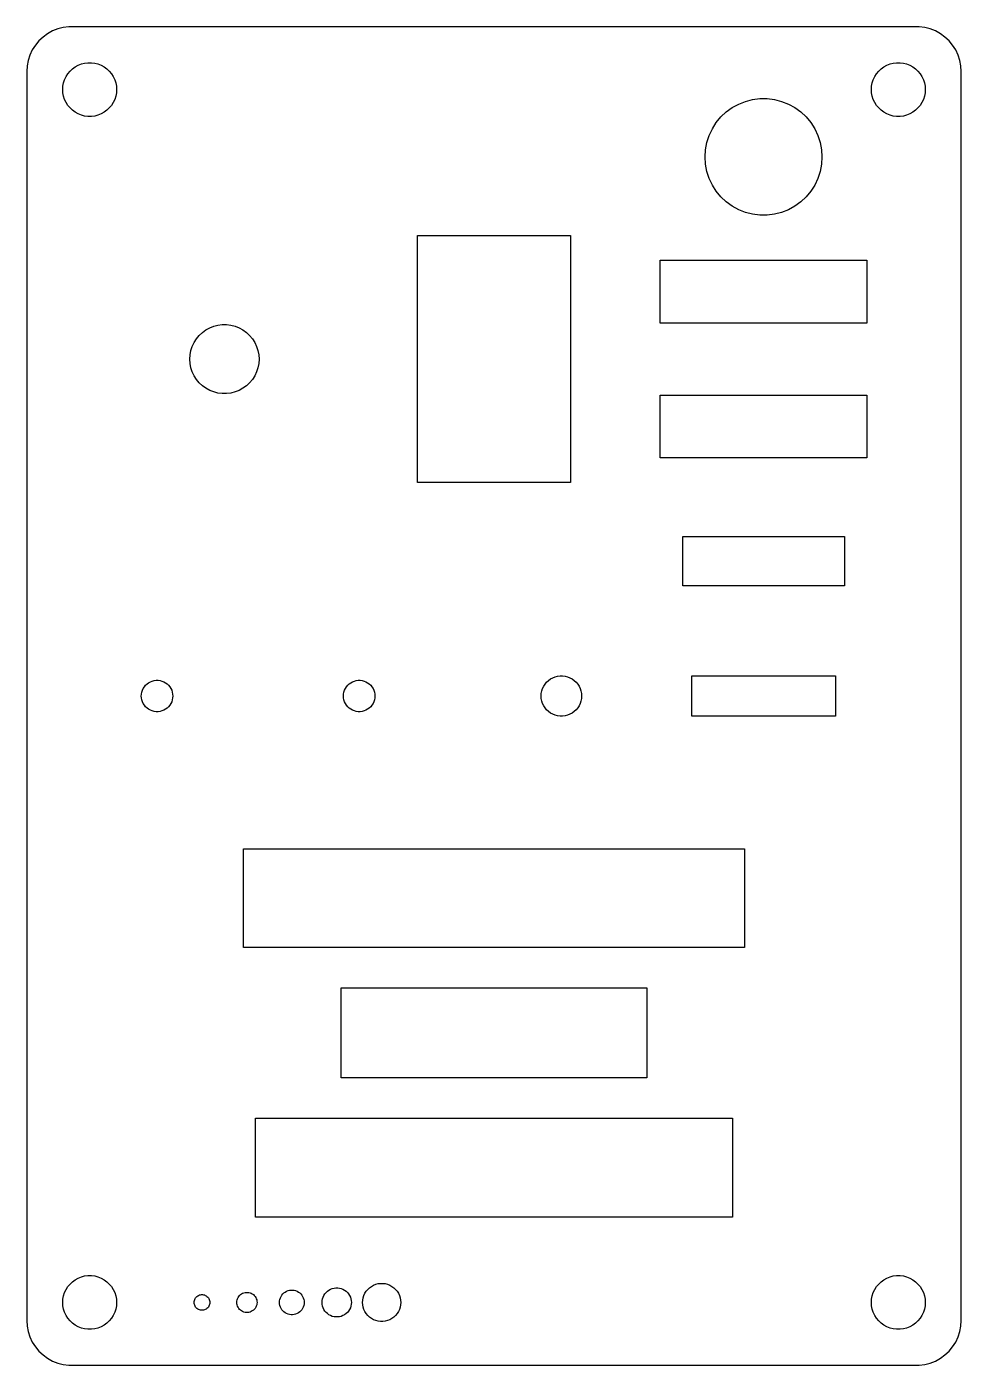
# Model space of a CAD drawing. Header units: metres. Extents: x -52 to 52, y -74 to 3413.
# Drawn here: x -52 to 52, y 2787.5 to 2936.5 of the extents above; entities that cross this region are included whole.
import ezdxf

# ---------------------------------------------------------------- set-up
doc = ezdxf.new("R2010")
doc.units = ezdxf.units.M

msp = doc.modelspace()

# ---------------------------------------------------------------- linework, layer by layer
for p, q in [((-47.9369, 2936.41), (-48.5451, 2936.26)), ((-47.3139, 2936.49), (-47.9369, 2936.41)), ((47.3139, 2936.49), (-47.3139, 2936.49)), ((47.9369, 2936.41), (47.3139, 2936.49)), ((48.5451, 2936.26), (47.9369, 2936.41)), ((-50.6448, 2934.92), (-51.0451, 2934.44)), ((-50.1871, 2935.35), (-50.6448, 2934.92)), ((-49.6791, 2935.72), (-50.1871, 2935.35)), ((-49.1289, 2936.02), (-49.6791, 2935.72)), ((-48.5451, 2936.26), (-49.1289, 2936.02)), ((49.1289, 2936.02), (48.5451, 2936.26)), ((49.6791, 2935.72), (49.1289, 2936.02)), ((50.1871, 2935.35), (49.6791, 2935.72)), ((50.6448, 2934.92), (50.1871, 2935.35)), ((51.0451, 2934.44), (50.6448, 2934.92)), ((-51.3815, 2933.91), (-51.6489, 2933.34)), ((-51.0451, 2934.44), (-51.3815, 2933.91)), ((51.3815, 2933.91), (51.0451, 2934.44)), ((51.6489, 2933.34), (51.3815, 2933.91)), ((-51.9606, 2932.13), (-52, 2931.5)), ((-51.8429, 2932.74), (-51.9606, 2932.13)), ((-51.6489, 2933.34), (-51.8429, 2932.74)), ((-46.9123, 2931.81), (-46.6075, 2932.03)), ((-46.6075, 2932.03), (-46.2773, 2932.21)), ((-46.2773, 2932.21), (-45.927, 2932.35)), ((-45.927, 2932.35), (-45.5621, 2932.45)), ((-45.5621, 2932.45), (-45.1884, 2932.49)), ((-45.1884, 2932.49), (-44.8116, 2932.49)), ((-44.8116, 2932.49), (-44.4379, 2932.45)), ((-44.4379, 2932.45), (-44.0729, 2932.35)), ((-44.0729, 2932.35), (-43.7227, 2932.21)), ((-43.7227, 2932.21), (-43.3925, 2932.03)), ((-43.3925, 2932.03), (-43.0877, 2931.81)), ((43.0877, 2931.81), (43.3925, 2932.03)), ((43.3925, 2932.03), (43.7227, 2932.21)), ((43.7227, 2932.21), (44.0729, 2932.35)), ((44.0729, 2932.35), (44.4379, 2932.45)), ((44.4379, 2932.45), (44.8116, 2932.49)), ((44.8116, 2932.49), (45.1884, 2932.49)), ((45.1884, 2932.49), (45.5621, 2932.45)), ((45.5621, 2932.45), (45.927, 2932.35)), ((45.927, 2932.35), (46.2773, 2932.21)), ((46.2773, 2932.21), (46.6075, 2932.03)), ((46.6075, 2932.03), (46.9123, 2931.81)), ((51.8429, 2932.74), (51.6489, 2933.34)), ((51.9606, 2932.13), (51.8429, 2932.74)), ((52, 2931.5), (51.9606, 2932.13)), ((-52, 2931.5), (-52, 2792.5)), ((-47.9057, 2930.25), (-47.7893, 2930.6)), ((-47.7893, 2930.6), (-47.6289, 2930.95)), ((-47.6289, 2930.95), (-47.427, 2931.26)), ((-47.427, 2931.26), (-47.1869, 2931.55)), ((-47.1869, 2931.55), (-46.9123, 2931.81)), ((-43.0877, 2931.81), (-42.8131, 2931.55)), ((-42.8131, 2931.55), (-42.5729, 2931.26)), ((-42.5729, 2931.26), (-42.3711, 2930.95)), ((-42.3711, 2930.95), (-42.2107, 2930.6)), ((-42.2107, 2930.6), (-42.0942, 2930.25)), ((42.0942, 2930.25), (42.2107, 2930.6)), ((42.2107, 2930.6), (42.3711, 2930.95)), ((42.3711, 2930.95), (42.5729, 2931.26)), ((42.5729, 2931.26), (42.8131, 2931.55)), ((42.8131, 2931.55), (43.0877, 2931.81)), ((46.9123, 2931.81), (47.1869, 2931.55)), ((47.1869, 2931.55), (47.427, 2931.26)), ((47.427, 2931.26), (47.6289, 2930.95)), ((47.6289, 2930.95), (47.7893, 2930.6)), ((47.7893, 2930.6), (47.9057, 2930.25)), ((52, 2792.5), (52, 2931.5)), ((-48, 2929.5), (-47.9763, 2929.88)), ((-47.9763, 2929.12), (-48, 2929.5)), ((-47.9763, 2929.88), (-47.9057, 2930.25)), ((-47.9057, 2928.75), (-47.9763, 2929.12)), ((-42.0942, 2930.25), (-42.0237, 2929.88)), ((-42.0237, 2929.12), (-42.0942, 2928.75)), ((-42.0237, 2929.88), (-42, 2929.5)), ((-42, 2929.5), (-42.0237, 2929.12)), ((42, 2929.5), (42.0237, 2929.88)), ((42.0237, 2929.12), (42, 2929.5)), ((42.0237, 2929.88), (42.0942, 2930.25)), ((42.0942, 2928.75), (42.0237, 2929.12)), ((47.9057, 2930.25), (47.9763, 2929.88)), ((47.9763, 2929.12), (47.9057, 2928.75)), ((47.9763, 2929.88), (48, 2929.5)), ((48, 2929.5), (47.9763, 2929.12)), ((-47.7893, 2928.4), (-47.9057, 2928.75)), ((-47.6289, 2928.05), (-47.7893, 2928.4)), ((-47.427, 2927.74), (-47.6289, 2928.05)), ((-47.1869, 2927.45), (-47.427, 2927.74)), ((-42.5729, 2927.74), (-42.8131, 2927.45)), ((-42.3711, 2928.05), (-42.5729, 2927.74)), ((-42.2107, 2928.4), (-42.3711, 2928.05)), ((-42.0942, 2928.75), (-42.2107, 2928.4)), ((25.8567, 2927.01), (26.5171, 2927.49)), ((26.5171, 2927.49), (27.2324, 2927.88)), ((27.2324, 2927.88), (27.9914, 2928.18)), ((27.9914, 2928.18), (28.782, 2928.38)), ((28.782, 2928.38), (29.5919, 2928.49)), ((29.5919, 2928.49), (30.4081, 2928.49)), ((30.4081, 2928.49), (31.218, 2928.38)), ((31.218, 2928.38), (32.0086, 2928.18)), ((32.0086, 2928.18), (32.7676, 2927.88)), ((32.7676, 2927.88), (33.4829, 2927.49)), ((33.4829, 2927.49), (34.1432, 2927.01)), ((42.2107, 2928.4), (42.0942, 2928.75)), ((42.3711, 2928.05), (42.2107, 2928.4)), ((42.5729, 2927.74), (42.3711, 2928.05)), ((42.8131, 2927.45), (42.5729, 2927.74)), ((47.427, 2927.74), (47.1869, 2927.45)), ((47.6289, 2928.05), (47.427, 2927.74)), ((47.7893, 2928.4), (47.6289, 2928.05)), ((47.9057, 2928.75), (47.7893, 2928.4)), ((-46.9123, 2927.19), (-47.1869, 2927.45)), ((-46.6075, 2926.97), (-46.9123, 2927.19)), ((-46.2773, 2926.79), (-46.6075, 2926.97)), ((-45.927, 2926.65), (-46.2773, 2926.79)), ((-45.5621, 2926.55), (-45.927, 2926.65)), ((-45.1884, 2926.51), (-45.5621, 2926.55)), ((-44.8116, 2926.51), (-45.1884, 2926.51)), ((-44.4379, 2926.55), (-44.8116, 2926.51)), ((-44.0729, 2926.65), (-44.4379, 2926.55)), ((-43.7227, 2926.79), (-44.0729, 2926.65)), ((-43.3925, 2926.97), (-43.7227, 2926.79)), ((-43.0877, 2927.19), (-43.3925, 2926.97)), ((-42.8131, 2927.45), (-43.0877, 2927.19)), ((24.7414, 2925.82), (25.2617, 2926.45)), ((25.2617, 2926.45), (25.8567, 2927.01)), ((34.1432, 2927.01), (34.7383, 2926.45)), ((34.7383, 2926.45), (35.2586, 2925.82)), ((43.0877, 2927.19), (42.8131, 2927.45)), ((43.3925, 2926.97), (43.0877, 2927.19)), ((43.7227, 2926.79), (43.3925, 2926.97)), ((44.0729, 2926.65), (43.7227, 2926.79)), ((44.4379, 2926.55), (44.0729, 2926.65)), ((44.8116, 2926.51), (44.4379, 2926.55)), ((45.1884, 2926.51), (44.8116, 2926.51)), ((45.5621, 2926.55), (45.1884, 2926.51)), ((45.927, 2926.65), (45.5621, 2926.55)), ((46.2773, 2926.79), (45.927, 2926.65)), ((46.6075, 2926.97), (46.2773, 2926.79)), ((46.9123, 2927.19), (46.6075, 2926.97)), ((47.1869, 2927.45), (46.9123, 2927.19)), ((23.9565, 2924.39), (24.304, 2925.13)), ((24.304, 2925.13), (24.7414, 2925.82)), ((35.2586, 2925.82), (35.696, 2925.13)), ((35.696, 2925.13), (36.0435, 2924.39)), ((23.5513, 2922.81), (23.7042, 2923.62)), ((23.7042, 2923.62), (23.9565, 2924.39)), ((36.0435, 2924.39), (36.2958, 2923.62)), ((36.2958, 2923.62), (36.4487, 2922.81)), ((23.5, 2922), (23.5513, 2922.81)), ((23.5513, 2921.19), (23.5, 2922)), ((36.4487, 2922.81), (36.5, 2922)), ((36.5, 2922), (36.4487, 2921.19)), ((23.7042, 2920.38), (23.5513, 2921.19)), ((23.9565, 2919.61), (23.7042, 2920.38)), ((36.2958, 2920.38), (36.0435, 2919.61)), ((36.4487, 2921.19), (36.2958, 2920.38)), ((24.304, 2918.87), (23.9565, 2919.61)), ((24.7414, 2918.18), (24.304, 2918.87)), ((35.696, 2918.87), (35.2586, 2918.18)), ((36.0435, 2919.61), (35.696, 2918.87)), ((25.2617, 2917.55), (24.7414, 2918.18)), ((25.8567, 2916.99), (25.2617, 2917.55)), ((34.7383, 2917.55), (34.1432, 2916.99)), ((35.2586, 2918.18), (34.7383, 2917.55)), ((26.5171, 2916.51), (25.8567, 2916.99)), ((27.2324, 2916.12), (26.5171, 2916.51)), ((27.9914, 2915.82), (27.2324, 2916.12)), ((28.782, 2915.62), (27.9914, 2915.82)), ((29.5919, 2915.51), (28.782, 2915.62)), ((31.218, 2915.62), (30.4081, 2915.51)), ((32.0086, 2915.82), (31.218, 2915.62)), ((32.7676, 2916.12), (32.0086, 2915.82)), ((33.4829, 2916.51), (32.7676, 2916.12)), ((34.1432, 2916.99), (33.4829, 2916.51)), ((30.4081, 2915.51), (29.5919, 2915.51)), ((-8.5, 2885.75), (-8.5, 2913.25)), ((-8.5, 2913.25), (8.5, 2913.25)), ((8.5, 2913.25), (8.5, 2885.75)), ((18.5, 2903.5), (18.5, 2910.5)), ((18.5, 2910.5), (41.5, 2910.5)), ((41.5, 2910.5), (41.5, 2903.5)), ((-33.1147, 2901.76), (-32.8065, 2902.14)), ((-32.8065, 2902.14), (-32.4541, 2902.47)), ((-32.4541, 2902.47), (-32.0629, 2902.75)), ((-32.0629, 2902.75), (-31.6392, 2902.98)), ((-31.6392, 2902.98), (-31.1897, 2903.16)), ((-31.1897, 2903.16), (-30.7214, 2903.28)), ((-30.7214, 2903.28), (-30.2417, 2903.34)), ((-30.2417, 2903.34), (-29.7583, 2903.34)), ((-29.7583, 2903.34), (-29.2786, 2903.28)), ((-29.2786, 2903.28), (-28.8103, 2903.16)), ((-28.8103, 2903.16), (-28.3607, 2902.98)), ((-28.3607, 2902.98), (-27.9371, 2902.75)), ((-27.9371, 2902.75), (-27.5459, 2902.47)), ((-27.5459, 2902.47), (-27.1935, 2902.14)), ((-27.1935, 2902.14), (-26.8853, 2901.76)), ((41.5, 2903.5), (18.5, 2903.5)), ((-33.729, 2900.46), (-33.5796, 2900.92)), ((-33.5796, 2900.92), (-33.3738, 2901.35)), ((-33.3738, 2901.35), (-33.1147, 2901.76)), ((-26.8853, 2901.76), (-26.6262, 2901.35)), ((-26.6262, 2901.35), (-26.4203, 2900.92)), ((-26.4203, 2900.92), (-26.271, 2900.46)), ((-33.85, 2899.5), (-33.8196, 2899.98)), ((-33.8196, 2899.02), (-33.85, 2899.5)), ((-33.8196, 2899.98), (-33.729, 2900.46)), ((-26.271, 2900.46), (-26.1804, 2899.98)), ((-26.1804, 2899.98), (-26.15, 2899.5)), ((-26.15, 2899.5), (-26.1804, 2899.02)), ((-33.729, 2898.54), (-33.8196, 2899.02)), ((-33.5796, 2898.08), (-33.729, 2898.54)), ((-33.3738, 2897.65), (-33.5796, 2898.08)), ((-26.4203, 2898.08), (-26.6262, 2897.65)), ((-26.271, 2898.54), (-26.4203, 2898.08)), ((-26.1804, 2899.02), (-26.271, 2898.54)), ((-33.1147, 2897.24), (-33.3738, 2897.65)), ((-32.8065, 2896.86), (-33.1147, 2897.24)), ((-32.4541, 2896.53), (-32.8065, 2896.86)), ((-32.0629, 2896.25), (-32.4541, 2896.53)), ((-31.6392, 2896.02), (-32.0629, 2896.25)), ((-27.9371, 2896.25), (-28.3607, 2896.02)), ((-27.5459, 2896.53), (-27.9371, 2896.25)), ((-27.1935, 2896.86), (-27.5459, 2896.53)), ((-26.8853, 2897.24), (-27.1935, 2896.86)), ((-26.6262, 2897.65), (-26.8853, 2897.24)), ((-31.1897, 2895.84), (-31.6392, 2896.02)), ((-30.7214, 2895.72), (-31.1897, 2895.84)), ((-30.2417, 2895.66), (-30.7214, 2895.72)), ((-29.7583, 2895.66), (-30.2417, 2895.66)), ((-29.2786, 2895.72), (-29.7583, 2895.66)), ((-28.8103, 2895.84), (-29.2786, 2895.72)), ((-28.3607, 2896.02), (-28.8103, 2895.84)), ((18.5, 2888.5), (18.5, 2895.5)), ((18.5, 2895.5), (41.5, 2895.5)), ((41.5, 2895.5), (41.5, 2888.5)), ((41.5, 2888.5), (18.5, 2888.5)), ((8.5, 2885.75), (-8.5, 2885.75)), ((21, 2874.25), (21, 2879.75)), ((21, 2879.75), (39, 2879.75)), ((39, 2879.75), (39, 2874.25)), ((39, 2874.25), (21, 2874.25)), ((-38.6155, 2863.35), (-38.4377, 2863.48)), ((-38.4377, 2863.48), (-38.2451, 2863.58)), ((-38.2451, 2863.58), (-38.0408, 2863.66)), ((-38.0408, 2863.66), (-37.8279, 2863.72)), ((-37.8279, 2863.72), (-37.6099, 2863.75)), ((-37.6099, 2863.75), (-37.3901, 2863.75)), ((-37.3901, 2863.75), (-37.1721, 2863.72)), ((-37.1721, 2863.72), (-36.9592, 2863.66)), ((-36.9592, 2863.66), (-36.7549, 2863.58)), ((-36.7549, 2863.58), (-36.5623, 2863.48)), ((-36.5623, 2863.48), (-36.3845, 2863.35)), ((-16.1155, 2863.35), (-15.9377, 2863.48)), ((-15.9377, 2863.48), (-15.7451, 2863.58)), ((-15.7451, 2863.58), (-15.5408, 2863.66)), ((-15.5408, 2863.66), (-15.3279, 2863.72)), ((-15.3279, 2863.72), (-15.1099, 2863.75)), ((-15.1099, 2863.75), (-14.8901, 2863.75)), ((-14.8901, 2863.75), (-14.6721, 2863.72)), ((-14.6721, 2863.72), (-14.4592, 2863.66)), ((-14.4592, 2863.66), (-14.2549, 2863.58)), ((-14.2549, 2863.58), (-14.0623, 2863.48)), ((-14.0623, 2863.48), (-13.8845, 2863.35)), ((5.6797, 2863.32), (5.85982, 2863.54)), ((5.85982, 2863.54), (6.0658, 2863.73)), ((6.0658, 2863.73), (6.29439, 2863.9)), ((6.29439, 2863.9), (6.54199, 2864.04)), ((6.54199, 2864.04), (6.8047, 2864.14)), ((6.8047, 2864.14), (7.07838, 2864.21)), ((7.07838, 2864.21), (7.35872, 2864.25)), ((7.35872, 2864.25), (7.64127, 2864.25)), ((7.64127, 2864.25), (7.9216, 2864.21)), ((7.9216, 2864.21), (8.19528, 2864.14)), ((8.19528, 2864.14), (8.45799, 2864.04)), ((8.45799, 2864.04), (8.7056, 2863.9)), ((8.7056, 2863.9), (8.93419, 2863.73)), ((8.93419, 2863.73), (9.14017, 2863.54)), ((9.14017, 2863.54), (9.32028, 2863.32)), ((22, 2859.75), (22, 2864.25)), ((22, 2864.25), (38, 2864.25)), ((38, 2864.25), (38, 2859.75)), ((-39.25, 2862), (-39.2362, 2862.22)), ((-39.2362, 2861.78), (-39.25, 2862)), ((-39.2362, 2862.22), (-39.195, 2862.44)), ((-39.195, 2862.44), (-39.1271, 2862.64)), ((-39.1271, 2862.64), (-39.0335, 2862.84)), ((-39.0335, 2862.84), (-38.9158, 2863.03)), ((-38.9158, 2863.03), (-38.7757, 2863.2)), ((-38.7757, 2863.2), (-38.6155, 2863.35)), ((-36.3845, 2863.35), (-36.2243, 2863.2)), ((-36.2243, 2863.2), (-36.0842, 2863.03)), ((-36.0842, 2863.03), (-35.9665, 2862.84)), ((-35.9665, 2862.84), (-35.8729, 2862.64)), ((-35.8729, 2862.64), (-35.805, 2862.44)), ((-35.805, 2862.44), (-35.7638, 2862.22)), ((-35.7638, 2862.22), (-35.75, 2862)), ((-35.75, 2862), (-35.7638, 2861.78)), ((-16.75, 2862), (-16.7362, 2862.22)), ((-16.7362, 2861.78), (-16.75, 2862)), ((-16.7362, 2862.22), (-16.695, 2862.44)), ((-16.695, 2862.44), (-16.6271, 2862.64)), ((-16.6271, 2862.64), (-16.5335, 2862.84)), ((-16.5335, 2862.84), (-16.4158, 2863.03)), ((-16.4158, 2863.03), (-16.2757, 2863.2)), ((-16.2757, 2863.2), (-16.1155, 2863.35)), ((-13.8845, 2863.35), (-13.7243, 2863.2)), ((-13.7243, 2863.2), (-13.5842, 2863.03)), ((-13.5842, 2863.03), (-13.4665, 2862.84)), ((-13.4665, 2862.84), (-13.3729, 2862.64)), ((-13.3729, 2862.64), (-13.305, 2862.44)), ((-13.305, 2862.44), (-13.2638, 2862.22)), ((-13.2638, 2862.22), (-13.25, 2862)), ((-13.25, 2862), (-13.2638, 2861.78)), ((5.25, 2862), (5.26773, 2862.28)), ((5.26773, 2861.72), (5.25, 2862)), ((5.26773, 2862.28), (5.32068, 2862.56)), ((5.32068, 2862.56), (5.40799, 2862.83)), ((5.40799, 2862.83), (5.52831, 2863.08)), ((5.52831, 2863.08), (5.6797, 2863.32)), ((9.32028, 2863.32), (9.47168, 2863.08)), ((9.47168, 2863.08), (9.592, 2862.83)), ((9.592, 2862.83), (9.67931, 2862.56)), ((9.67931, 2862.56), (9.73225, 2862.28)), ((9.73225, 2862.28), (9.75, 2862)), ((9.75, 2862), (9.73225, 2861.72)), ((-39.195, 2861.56), (-39.2362, 2861.78)), ((-39.1271, 2861.36), (-39.195, 2861.56)), ((-39.0335, 2861.16), (-39.1271, 2861.36)), ((-38.9158, 2860.97), (-39.0335, 2861.16)), ((-38.7757, 2860.8), (-38.9158, 2860.97)), ((-38.6155, 2860.65), (-38.7757, 2860.8)), ((-38.4377, 2860.52), (-38.6155, 2860.65)), ((-38.2451, 2860.42), (-38.4377, 2860.52)), ((-38.0408, 2860.34), (-38.2451, 2860.42)), ((-36.7549, 2860.42), (-36.9592, 2860.34)), ((-36.5623, 2860.52), (-36.7549, 2860.42)), ((-36.3845, 2860.65), (-36.5623, 2860.52)), ((-36.2243, 2860.8), (-36.3845, 2860.65)), ((-36.0842, 2860.97), (-36.2243, 2860.8)), ((-35.9665, 2861.16), (-36.0842, 2860.97)), ((-35.8729, 2861.36), (-35.9665, 2861.16)), ((-35.805, 2861.56), (-35.8729, 2861.36)), ((-35.7638, 2861.78), (-35.805, 2861.56)), ((-16.695, 2861.56), (-16.7362, 2861.78)), ((-16.6271, 2861.36), (-16.695, 2861.56)), ((-16.5335, 2861.16), (-16.6271, 2861.36)), ((-16.4158, 2860.97), (-16.5335, 2861.16)), ((-16.2757, 2860.8), (-16.4158, 2860.97)), ((-16.1155, 2860.65), (-16.2757, 2860.8)), ((-15.9377, 2860.52), (-16.1155, 2860.65)), ((-15.7451, 2860.42), (-15.9377, 2860.52)), ((-15.5408, 2860.34), (-15.7451, 2860.42)), ((-14.2549, 2860.42), (-14.4592, 2860.34)), ((-14.0623, 2860.52), (-14.2549, 2860.42)), ((-13.8845, 2860.65), (-14.0623, 2860.52)), ((-13.7243, 2860.8), (-13.8845, 2860.65)), ((-13.5842, 2860.97), (-13.7243, 2860.8)), ((-13.4665, 2861.16), (-13.5842, 2860.97)), ((-13.3729, 2861.36), (-13.4665, 2861.16)), ((-13.305, 2861.56), (-13.3729, 2861.36)), ((-13.2638, 2861.78), (-13.305, 2861.56)), ((5.32068, 2861.44), (5.26773, 2861.72)), ((5.40799, 2861.17), (5.32068, 2861.44)), ((5.52831, 2860.92), (5.40799, 2861.17)), ((5.6797, 2860.68), (5.52831, 2860.92)), ((5.85982, 2860.46), (5.6797, 2860.68)), ((6.0658, 2860.27), (5.85982, 2860.46)), ((9.14017, 2860.46), (8.93419, 2860.27)), ((9.32028, 2860.68), (9.14017, 2860.46)), ((9.47168, 2860.92), (9.32028, 2860.68)), ((9.592, 2861.17), (9.47168, 2860.92)), ((9.67931, 2861.44), (9.592, 2861.17)), ((9.73225, 2861.72), (9.67931, 2861.44)), ((-37.8279, 2860.28), (-38.0408, 2860.34)), ((-37.6099, 2860.25), (-37.8279, 2860.28)), ((-37.3901, 2860.25), (-37.6099, 2860.25)), ((-37.1721, 2860.28), (-37.3901, 2860.25)), ((-36.9592, 2860.34), (-37.1721, 2860.28)), ((-15.3279, 2860.28), (-15.5408, 2860.34)), ((-15.1099, 2860.25), (-15.3279, 2860.28)), ((-14.8901, 2860.25), (-15.1099, 2860.25)), ((-14.6721, 2860.28), (-14.8901, 2860.25)), ((-14.4592, 2860.34), (-14.6721, 2860.28)), ((6.29439, 2860.1), (6.0658, 2860.27)), ((6.54199, 2859.96), (6.29439, 2860.1)), ((6.8047, 2859.86), (6.54199, 2859.96)), ((7.07838, 2859.79), (6.8047, 2859.86)), ((7.35872, 2859.75), (7.07838, 2859.79)), ((7.64127, 2859.75), (7.35872, 2859.75)), ((7.9216, 2859.79), (7.64127, 2859.75)), ((8.19528, 2859.86), (7.9216, 2859.79)), ((8.45799, 2859.96), (8.19528, 2859.86)), ((8.7056, 2860.1), (8.45799, 2859.96)), ((8.93419, 2860.27), (8.7056, 2860.1)), ((38, 2859.75), (22, 2859.75)), ((-27.8889, 2834), (-27.8889, 2845)), ((-27.8889, 2845), (27.8889, 2845)), ((27.8889, 2845), (27.8889, 2834)), ((27.8889, 2834), (-27.8889, 2834)), ((-17, 2819.5), (-17, 2829.5)), ((-17, 2829.5), (17, 2829.5)), ((17, 2829.5), (17, 2819.5)), ((17, 2819.5), (-17, 2819.5)), ((-26.55, 2804), (-26.55, 2815)), ((-26.55, 2815), (26.55, 2815)), ((26.55, 2815), (26.55, 2804)), ((26.55, 2804), (-26.55, 2804)), ((-47.427, 2796.26), (-47.1869, 2796.55)), ((-47.1869, 2796.55), (-46.9123, 2796.81)), ((-46.9123, 2796.81), (-46.6075, 2797.03)), ((-46.6075, 2797.03), (-46.2773, 2797.21)), ((-46.2773, 2797.21), (-45.927, 2797.35)), ((-45.927, 2797.35), (-45.5621, 2797.45)), ((-45.5621, 2797.45), (-45.1884, 2797.49)), ((-45.1884, 2797.49), (-44.8116, 2797.49)), ((-44.8116, 2797.49), (-44.4379, 2797.45)), ((-44.4379, 2797.45), (-44.0729, 2797.35)), ((-44.0729, 2797.35), (-43.7227, 2797.21)), ((-43.7227, 2797.21), (-43.3925, 2797.03)), ((-43.3925, 2797.03), (-43.0877, 2796.81)), ((-43.0877, 2796.81), (-42.8131, 2796.55)), ((-42.8131, 2796.55), (-42.5729, 2796.26)), ((-13.6386, 2796.29), (-13.4048, 2796.42)), ((-13.4048, 2796.42), (-13.1566, 2796.52)), ((-13.1566, 2796.52), (-12.8982, 2796.59)), ((-12.8982, 2796.59), (-12.6334, 2796.62)), ((-12.6334, 2796.62), (-12.3666, 2796.62)), ((-12.3666, 2796.62), (-12.1018, 2796.59)), ((-12.1018, 2796.59), (-11.8433, 2796.52)), ((-11.8433, 2796.52), (-11.5952, 2796.42)), ((-11.5952, 2796.42), (-11.3614, 2796.29)), ((42.5729, 2796.26), (42.8131, 2796.55)), ((42.8131, 2796.55), (43.0877, 2796.81)), ((43.0877, 2796.81), (43.3925, 2797.03)), ((43.3925, 2797.03), (43.7227, 2797.21)), ((43.7227, 2797.21), (44.0729, 2797.35)), ((44.0729, 2797.35), (44.4379, 2797.45)), ((44.4379, 2797.45), (44.8116, 2797.49)), ((44.8116, 2797.49), (45.1884, 2797.49)), ((45.1884, 2797.49), (45.5621, 2797.45)), ((45.5621, 2797.45), (45.927, 2797.35)), ((45.927, 2797.35), (46.2773, 2797.21)), ((46.2773, 2797.21), (46.6075, 2797.03)), ((46.6075, 2797.03), (46.9123, 2796.81)), ((46.9123, 2796.81), (47.1869, 2796.55)), ((47.1869, 2796.55), (47.427, 2796.26)), ((-48, 2794.5), (-47.9763, 2794.88)), ((-47.9763, 2794.88), (-47.9057, 2795.25)), ((-47.9057, 2795.25), (-47.7893, 2795.6)), ((-47.7893, 2795.6), (-47.6289, 2795.95)), ((-47.6289, 2795.95), (-47.427, 2796.26)), ((-42.5729, 2796.26), (-42.3711, 2795.95)), ((-42.3711, 2795.95), (-42.2107, 2795.6)), ((-42.2107, 2795.6), (-42.0942, 2795.25)), ((-42.0942, 2795.25), (-42.0237, 2794.88)), ((-42.0237, 2794.88), (-42, 2794.5)), ((-33.3136, 2794.82), (-33.2668, 2794.92)), ((-33.2668, 2794.92), (-33.2079, 2795.01)), ((-33.2079, 2795.01), (-33.1378, 2795.1)), ((-33.1378, 2795.1), (-33.0577, 2795.17)), ((-33.0577, 2795.17), (-32.9688, 2795.24)), ((-32.9688, 2795.24), (-32.8726, 2795.29)), ((-32.8726, 2795.29), (-32.7704, 2795.33)), ((-32.7704, 2795.33), (-32.664, 2795.36)), ((-32.664, 2795.36), (-32.5549, 2795.37)), ((-32.5549, 2795.37), (-32.4451, 2795.37)), ((-32.4451, 2795.37), (-32.336, 2795.36)), ((-32.336, 2795.36), (-32.2296, 2795.33)), ((-32.2296, 2795.33), (-32.1274, 2795.29)), ((-32.1274, 2795.29), (-32.0311, 2795.24)), ((-32.0311, 2795.24), (-31.9422, 2795.17)), ((-31.9422, 2795.17), (-31.8622, 2795.1)), ((-31.8622, 2795.1), (-31.7921, 2795.01)), ((-31.7921, 2795.01), (-31.7332, 2794.92)), ((-31.7332, 2794.92), (-31.6864, 2794.82)), ((-28.5896, 2794.78), (-28.546, 2794.91)), ((-28.546, 2794.91), (-28.4858, 2795.04)), ((-28.4858, 2795.04), (-28.4101, 2795.16)), ((-28.4101, 2795.16), (-28.3201, 2795.27)), ((-28.3201, 2795.27), (-28.2171, 2795.37)), ((-28.2171, 2795.37), (-28.1028, 2795.45)), ((-28.1028, 2795.45), (-27.979, 2795.52)), ((-27.979, 2795.52), (-27.8476, 2795.57)), ((-27.8476, 2795.57), (-27.7108, 2795.61)), ((-27.7108, 2795.61), (-27.5706, 2795.62)), ((-27.5706, 2795.62), (-27.4294, 2795.62)), ((-27.4294, 2795.62), (-27.2892, 2795.61)), ((-27.2892, 2795.61), (-27.1523, 2795.57)), ((-27.1523, 2795.57), (-27.021, 2795.52)), ((-27.021, 2795.52), (-26.8972, 2795.45)), ((-26.8972, 2795.45), (-26.7829, 2795.37)), ((-26.7829, 2795.37), (-26.6799, 2795.27)), ((-26.6799, 2795.27), (-26.5898, 2795.16)), ((-26.5898, 2795.16), (-26.5141, 2795.04)), ((-26.5141, 2795.04), (-26.454, 2794.91)), ((-26.454, 2794.91), (-26.4103, 2794.78)), ((-23.8318, 2794.84), (-23.7784, 2795.01)), ((-23.7784, 2795.01), (-23.7049, 2795.16)), ((-23.7049, 2795.16), (-23.6124, 2795.31)), ((-23.6124, 2795.31), (-23.5023, 2795.44)), ((-23.5023, 2795.44), (-23.3764, 2795.56)), ((-23.3764, 2795.56), (-23.2368, 2795.66)), ((-23.2368, 2795.66), (-23.0854, 2795.74)), ((-23.0854, 2795.74), (-22.9249, 2795.81)), ((-22.9249, 2795.81), (-22.7576, 2795.85)), ((-22.7576, 2795.85), (-22.5863, 2795.87)), ((-22.5863, 2795.87), (-22.4137, 2795.87)), ((-22.4137, 2795.87), (-22.2423, 2795.85)), ((-22.2423, 2795.85), (-22.0751, 2795.81)), ((-22.0751, 2795.81), (-21.9146, 2795.74)), ((-21.9146, 2795.74), (-21.7632, 2795.66)), ((-21.7632, 2795.66), (-21.6235, 2795.56)), ((-21.6235, 2795.56), (-21.4977, 2795.44)), ((-21.4977, 2795.44), (-21.3876, 2795.31)), ((-21.3876, 2795.31), (-21.2951, 2795.16)), ((-21.2951, 2795.16), (-21.2216, 2795.01)), ((-21.2216, 2795.01), (-21.1682, 2794.84)), ((-19.1122, 2794.7), (-19.0739, 2794.9)), ((-19.0739, 2794.9), (-19.0109, 2795.1)), ((-19.0109, 2795.1), (-18.924, 2795.28)), ((-18.924, 2795.28), (-18.8147, 2795.46)), ((-18.8147, 2795.46), (-18.6846, 2795.61)), ((-18.6846, 2795.61), (-18.5358, 2795.75)), ((-18.5358, 2795.75), (-18.3707, 2795.87)), ((-18.3707, 2795.87), (-18.1919, 2795.97)), ((-18.1919, 2795.97), (-18.0022, 2796.05)), ((-18.0022, 2796.05), (-17.8045, 2796.1)), ((-17.8045, 2796.1), (-17.602, 2796.12)), ((-17.602, 2796.12), (-17.398, 2796.12)), ((-17.398, 2796.12), (-17.1955, 2796.1)), ((-17.1955, 2796.1), (-16.9978, 2796.05)), ((-16.9978, 2796.05), (-16.8081, 2795.97)), ((-16.8081, 2795.97), (-16.6293, 2795.87)), ((-16.6293, 2795.87), (-16.4642, 2795.75)), ((-16.4642, 2795.75), (-16.3154, 2795.61)), ((-16.3154, 2795.61), (-16.1853, 2795.46)), ((-16.1853, 2795.46), (-16.076, 2795.28)), ((-16.076, 2795.28), (-15.9891, 2795.1)), ((-15.9891, 2795.1), (-15.926, 2794.9)), ((-15.926, 2794.9), (-15.8878, 2794.7)), ((-14.6082, 2794.77), (-14.5582, 2795.03)), ((-14.5582, 2795.03), (-14.4758, 2795.28)), ((-14.4758, 2795.28), (-14.3621, 2795.52)), ((-14.3621, 2795.52), (-14.2191, 2795.75)), ((-14.2191, 2795.75), (-14.0491, 2795.95)), ((-14.0491, 2795.95), (-13.8545, 2796.14)), ((-13.8545, 2796.14), (-13.6386, 2796.29)), ((-11.3614, 2796.29), (-11.1455, 2796.14)), ((-11.1455, 2796.14), (-10.9509, 2795.95)), ((-10.9509, 2795.95), (-10.7808, 2795.75)), ((-10.7808, 2795.75), (-10.6378, 2795.52)), ((-10.6378, 2795.52), (-10.5242, 2795.28)), ((-10.5242, 2795.28), (-10.4418, 2795.03)), ((-10.4418, 2795.03), (-10.3918, 2794.77)), ((42, 2794.5), (42.0237, 2794.88)), ((42.0237, 2794.88), (42.0942, 2795.25)), ((42.0942, 2795.25), (42.2107, 2795.6)), ((42.2107, 2795.6), (42.3711, 2795.95)), ((42.3711, 2795.95), (42.5729, 2796.26)), ((47.427, 2796.26), (47.6289, 2795.95)), ((47.6289, 2795.95), (47.7893, 2795.6)), ((47.7893, 2795.6), (47.9057, 2795.25)), ((47.9057, 2795.25), (47.9763, 2794.88)), ((47.9763, 2794.88), (48, 2794.5)), ((-47.9763, 2794.12), (-48, 2794.5)), ((-47.9057, 2793.75), (-47.9763, 2794.12)), ((-47.7893, 2793.4), (-47.9057, 2793.75)), ((-47.6289, 2793.05), (-47.7893, 2793.4)), ((-42.2107, 2793.4), (-42.3711, 2793.05)), ((-42.0942, 2793.75), (-42.2107, 2793.4)), ((-42.0237, 2794.12), (-42.0942, 2793.75)), ((-42, 2794.5), (-42.0237, 2794.12)), ((-33.375, 2794.5), (-33.3681, 2794.61)), ((-33.3681, 2794.39), (-33.375, 2794.5)), ((-33.3681, 2794.61), (-33.3475, 2794.72)), ((-33.3475, 2794.28), (-33.3681, 2794.39)), ((-33.3475, 2794.72), (-33.3136, 2794.82)), ((-33.3136, 2794.18), (-33.3475, 2794.28)), ((-33.2668, 2794.08), (-33.3136, 2794.18)), ((-33.2079, 2793.99), (-33.2668, 2794.08)), ((-33.1378, 2793.9), (-33.2079, 2793.99)), ((-33.0577, 2793.83), (-33.1378, 2793.9)), ((-32.9688, 2793.76), (-33.0577, 2793.83)), ((-32.8726, 2793.71), (-32.9688, 2793.76)), ((-32.7704, 2793.67), (-32.8726, 2793.71)), ((-32.664, 2793.64), (-32.7704, 2793.67)), ((-32.5549, 2793.63), (-32.664, 2793.64)), ((-32.4451, 2793.63), (-32.5549, 2793.63)), ((-32.336, 2793.64), (-32.4451, 2793.63)), ((-32.2296, 2793.67), (-32.336, 2793.64)), ((-32.1274, 2793.71), (-32.2296, 2793.67)), ((-32.0311, 2793.76), (-32.1274, 2793.71)), ((-31.9422, 2793.83), (-32.0311, 2793.76)), ((-31.8622, 2793.9), (-31.9422, 2793.83)), ((-31.7921, 2793.99), (-31.8622, 2793.9)), ((-31.7332, 2794.08), (-31.7921, 2793.99)), ((-31.6864, 2794.18), (-31.7332, 2794.08)), ((-31.6864, 2794.82), (-31.6525, 2794.72)), ((-31.6525, 2794.28), (-31.6864, 2794.18)), ((-31.6525, 2794.72), (-31.6319, 2794.61)), ((-31.6319, 2794.39), (-31.6525, 2794.28)), ((-31.6319, 2794.61), (-31.625, 2794.5)), ((-31.625, 2794.5), (-31.6319, 2794.39)), ((-28.625, 2794.5), (-28.6161, 2794.64)), ((-28.6161, 2794.36), (-28.625, 2794.5)), ((-28.6161, 2794.64), (-28.5896, 2794.78)), ((-28.5896, 2794.22), (-28.6161, 2794.36)), ((-28.546, 2794.09), (-28.5896, 2794.22)), ((-28.4858, 2793.96), (-28.546, 2794.09)), ((-28.4101, 2793.84), (-28.4858, 2793.96)), ((-28.3201, 2793.73), (-28.4101, 2793.84)), ((-28.2171, 2793.63), (-28.3201, 2793.73)), ((-28.1028, 2793.55), (-28.2171, 2793.63)), ((-27.979, 2793.48), (-28.1028, 2793.55)), ((-27.8476, 2793.43), (-27.979, 2793.48)), ((-27.7108, 2793.39), (-27.8476, 2793.43)), ((-27.5706, 2793.38), (-27.7108, 2793.39)), ((-27.4294, 2793.38), (-27.5706, 2793.38)), ((-27.2892, 2793.39), (-27.4294, 2793.38)), ((-27.1523, 2793.43), (-27.2892, 2793.39)), ((-27.021, 2793.48), (-27.1523, 2793.43)), ((-26.8972, 2793.55), (-27.021, 2793.48)), ((-26.7829, 2793.63), (-26.8972, 2793.55)), ((-26.6799, 2793.73), (-26.7829, 2793.63)), ((-26.5898, 2793.84), (-26.6799, 2793.73)), ((-26.5141, 2793.96), (-26.5898, 2793.84)), ((-26.454, 2794.09), (-26.5141, 2793.96)), ((-26.4103, 2794.22), (-26.454, 2794.09)), ((-26.4103, 2794.78), (-26.3839, 2794.64)), ((-26.3839, 2794.36), (-26.4103, 2794.22)), ((-26.3839, 2794.64), (-26.375, 2794.5)), ((-26.375, 2794.5), (-26.3839, 2794.36)), ((-23.875, 2794.5), (-23.8642, 2794.67)), ((-23.8642, 2794.33), (-23.875, 2794.5)), ((-23.8642, 2794.67), (-23.8318, 2794.84)), ((-23.8318, 2794.16), (-23.8642, 2794.33)), ((-23.7784, 2793.99), (-23.8318, 2794.16)), ((-23.7049, 2793.84), (-23.7784, 2793.99)), ((-23.6124, 2793.69), (-23.7049, 2793.84)), ((-23.5023, 2793.56), (-23.6124, 2793.69)), ((-23.3764, 2793.44), (-23.5023, 2793.56)), ((-23.2368, 2793.34), (-23.3764, 2793.44)), ((-21.6235, 2793.44), (-21.7632, 2793.34)), ((-21.4977, 2793.56), (-21.6235, 2793.44)), ((-21.3876, 2793.69), (-21.4977, 2793.56)), ((-21.2951, 2793.84), (-21.3876, 2793.69)), ((-21.2216, 2793.99), (-21.2951, 2793.84)), ((-21.1682, 2794.16), (-21.2216, 2793.99)), ((-21.1682, 2794.84), (-21.1358, 2794.67)), ((-21.1358, 2794.33), (-21.1682, 2794.16)), ((-21.1358, 2794.67), (-21.125, 2794.5)), ((-21.125, 2794.5), (-21.1358, 2794.33)), ((-19.125, 2794.5), (-19.1122, 2794.7)), ((-19.1122, 2794.3), (-19.125, 2794.5)), ((-19.0739, 2794.1), (-19.1122, 2794.3)), ((-19.0109, 2793.9), (-19.0739, 2794.1)), ((-18.924, 2793.72), (-19.0109, 2793.9)), ((-18.8147, 2793.54), (-18.924, 2793.72)), ((-18.6846, 2793.39), (-18.8147, 2793.54)), ((-18.5358, 2793.25), (-18.6846, 2793.39)), ((-16.3154, 2793.39), (-16.4642, 2793.25)), ((-16.1853, 2793.54), (-16.3154, 2793.39)), ((-16.076, 2793.72), (-16.1853, 2793.54)), ((-15.9891, 2793.9), (-16.076, 2793.72)), ((-15.926, 2794.1), (-15.9891, 2793.9)), ((-15.8878, 2794.3), (-15.926, 2794.1)), ((-15.8878, 2794.7), (-15.875, 2794.5)), ((-15.875, 2794.5), (-15.8878, 2794.3)), ((-14.625, 2794.5), (-14.6082, 2794.77)), ((-14.6082, 2794.23), (-14.625, 2794.5)), ((-14.5582, 2793.97), (-14.6082, 2794.23)), ((-14.4758, 2793.72), (-14.5582, 2793.97)), ((-14.3621, 2793.48), (-14.4758, 2793.72)), ((-14.2191, 2793.25), (-14.3621, 2793.48)), ((-10.6378, 2793.48), (-10.7808, 2793.25)), ((-10.5242, 2793.72), (-10.6378, 2793.48)), ((-10.4418, 2793.97), (-10.5242, 2793.72)), ((-10.3918, 2794.23), (-10.4418, 2793.97)), ((-10.3918, 2794.77), (-10.375, 2794.5)), ((-10.375, 2794.5), (-10.3918, 2794.23)), ((42.0237, 2794.12), (42, 2794.5)), ((42.0942, 2793.75), (42.0237, 2794.12)), ((42.2107, 2793.4), (42.0942, 2793.75)), ((42.3711, 2793.05), (42.2107, 2793.4)), ((47.7893, 2793.4), (47.6289, 2793.05)), ((47.9057, 2793.75), (47.7893, 2793.4)), ((47.9763, 2794.12), (47.9057, 2793.75)), ((48, 2794.5), (47.9763, 2794.12)), ((-52, 2792.5), (-51.9606, 2791.87)), ((-47.427, 2792.74), (-47.6289, 2793.05)), ((-47.1869, 2792.45), (-47.427, 2792.74)), ((-46.9123, 2792.19), (-47.1869, 2792.45)), ((-46.6075, 2791.97), (-46.9123, 2792.19)), ((-46.2773, 2791.79), (-46.6075, 2791.97)), ((-43.3925, 2791.97), (-43.7227, 2791.79)), ((-43.0877, 2792.19), (-43.3925, 2791.97)), ((-42.8131, 2792.45), (-43.0877, 2792.19)), ((-42.5729, 2792.74), (-42.8131, 2792.45)), ((-42.3711, 2793.05), (-42.5729, 2792.74)), ((-23.0854, 2793.26), (-23.2368, 2793.34)), ((-22.9249, 2793.19), (-23.0854, 2793.26)), ((-22.7576, 2793.15), (-22.9249, 2793.19)), ((-22.5863, 2793.13), (-22.7576, 2793.15)), ((-22.4137, 2793.13), (-22.5863, 2793.13)), ((-22.2423, 2793.15), (-22.4137, 2793.13)), ((-22.0751, 2793.19), (-22.2423, 2793.15)), ((-21.9146, 2793.26), (-22.0751, 2793.19)), ((-21.7632, 2793.34), (-21.9146, 2793.26)), ((-18.3707, 2793.13), (-18.5358, 2793.25)), ((-18.1919, 2793.03), (-18.3707, 2793.13)), ((-18.0022, 2792.95), (-18.1919, 2793.03)), ((-17.8045, 2792.9), (-18.0022, 2792.95)), ((-17.602, 2792.88), (-17.8045, 2792.9)), ((-17.398, 2792.88), (-17.602, 2792.88)), ((-17.1955, 2792.9), (-17.398, 2792.88)), ((-16.9978, 2792.95), (-17.1955, 2792.9)), ((-16.8081, 2793.03), (-16.9978, 2792.95)), ((-16.6293, 2793.13), (-16.8081, 2793.03)), ((-16.4642, 2793.25), (-16.6293, 2793.13)), ((-14.0491, 2793.05), (-14.2191, 2793.25)), ((-13.8545, 2792.86), (-14.0491, 2793.05)), ((-13.6386, 2792.71), (-13.8545, 2792.86)), ((-13.4048, 2792.58), (-13.6386, 2792.71)), ((-13.1566, 2792.48), (-13.4048, 2792.58)), ((-12.8982, 2792.41), (-13.1566, 2792.48)), ((-12.6334, 2792.38), (-12.8982, 2792.41)), ((-12.3666, 2792.38), (-12.6334, 2792.38)), ((-12.1018, 2792.41), (-12.3666, 2792.38)), ((-11.8433, 2792.48), (-12.1018, 2792.41)), ((-11.5952, 2792.58), (-11.8433, 2792.48)), ((-11.3614, 2792.71), (-11.5952, 2792.58)), ((-11.1455, 2792.86), (-11.3614, 2792.71)), ((-10.9509, 2793.05), (-11.1455, 2792.86)), ((-10.7808, 2793.25), (-10.9509, 2793.05)), ((42.5729, 2792.74), (42.3711, 2793.05)), ((42.8131, 2792.45), (42.5729, 2792.74)), ((43.0877, 2792.19), (42.8131, 2792.45)), ((43.3925, 2791.97), (43.0877, 2792.19)), ((43.7227, 2791.79), (43.3925, 2791.97)), ((46.6075, 2791.97), (46.2773, 2791.79)), ((46.9123, 2792.19), (46.6075, 2791.97)), ((47.1869, 2792.45), (46.9123, 2792.19)), ((47.427, 2792.74), (47.1869, 2792.45)), ((47.6289, 2793.05), (47.427, 2792.74)), ((51.9606, 2791.87), (52, 2792.5)), ((-51.9606, 2791.87), (-51.8429, 2791.26)), ((-51.8429, 2791.26), (-51.6489, 2790.66)), ((-51.6489, 2790.66), (-51.3815, 2790.09)), ((-45.927, 2791.65), (-46.2773, 2791.79)), ((-45.5621, 2791.55), (-45.927, 2791.65)), ((-45.1884, 2791.51), (-45.5621, 2791.55)), ((-44.8116, 2791.51), (-45.1884, 2791.51)), ((-44.4379, 2791.55), (-44.8116, 2791.51)), ((-44.0729, 2791.65), (-44.4379, 2791.55)), ((-43.7227, 2791.79), (-44.0729, 2791.65)), ((44.0729, 2791.65), (43.7227, 2791.79)), ((44.4379, 2791.55), (44.0729, 2791.65)), ((44.8116, 2791.51), (44.4379, 2791.55)), ((45.1884, 2791.51), (44.8116, 2791.51)), ((45.5621, 2791.55), (45.1884, 2791.51)), ((45.927, 2791.65), (45.5621, 2791.55)), ((46.2773, 2791.79), (45.927, 2791.65)), ((51.3815, 2790.09), (51.6489, 2790.66)), ((51.6489, 2790.66), (51.8429, 2791.26)), ((51.8429, 2791.26), (51.9606, 2791.87)), ((-51.3815, 2790.09), (-51.0451, 2789.56)), ((-51.0451, 2789.56), (-50.6448, 2789.08)), ((-50.6448, 2789.08), (-50.1871, 2788.65)), ((50.1871, 2788.65), (50.6448, 2789.08)), ((50.6448, 2789.08), (51.0451, 2789.56)), ((51.0451, 2789.56), (51.3815, 2790.09)), ((-50.1871, 2788.65), (-49.6791, 2788.28)), ((-49.6791, 2788.28), (-49.1289, 2787.98)), ((-49.1289, 2787.98), (-48.5451, 2787.74)), ((-48.5451, 2787.74), (-47.9369, 2787.59)), ((-47.9369, 2787.59), (-47.3139, 2787.51)), ((-47.3139, 2787.51), (47.3139, 2787.51)), ((47.3139, 2787.51), (47.9369, 2787.59)), ((47.9369, 2787.59), (48.5451, 2787.74)), ((48.5451, 2787.74), (49.1289, 2787.98)), ((49.1289, 2787.98), (49.6791, 2788.28)), ((49.6791, 2788.28), (50.1871, 2788.65))]:
    msp.add_line(p, q)

doc.saveas('drawing.dxf')
